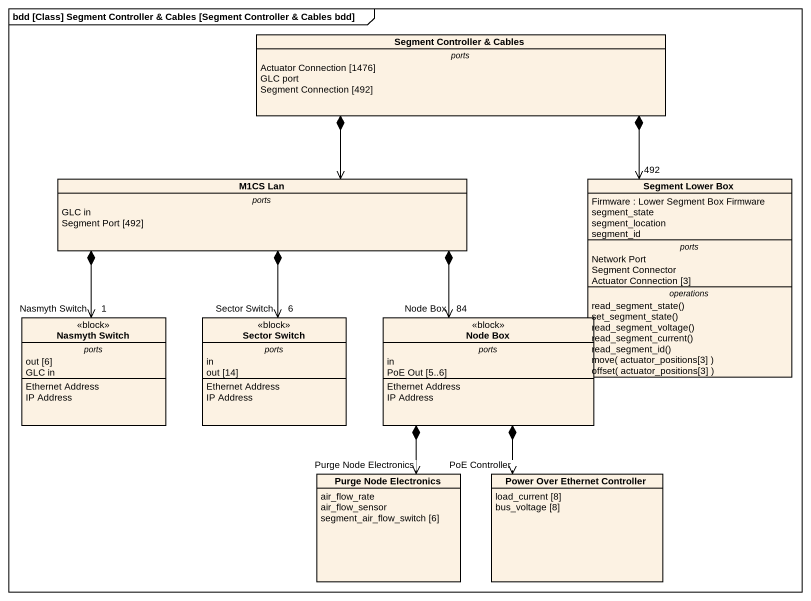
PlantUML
@startuml
mainframe bdd [Class] Segment Controller & Cables [Segment Controller & Cables bdd]
hide circle
hide empty members
class "Segment Controller & Cables" as Segment_Controller_Cables {
  -- ports --
  Actuator Connection [1476]
  GLC port
  Segment Connection [492]
}
class "M1CS Lan" as M1CS_Lan {
  -- ports --
  GLC in
  Segment Port [492]
}
class "Segment Lower Box" as Segment_Lower_Box {
  Firmware : Lower Segment Box Firmware
  segment_state
  segment_location
  segment_id
  -- ports --
  Network Port
  Segment Connector
  Actuator Connection [3]
  -- operations --
  read_segment_state()
  set_segment_state()
  read_segment_voltage()
  read_segment_current()
  read_segment_id()
  move( actuator_positions[3] )
  offset( actuator_positions[3] )
}
class "Nasmyth Switch" as Nasmyth_Switch <<block>> {
  -- ports --
  out [6]
  GLC in
  --
  Ethernet Address
  IP Address
}
class "Sector Switch" as Sector_Switch <<block>> {
  -- ports --
  in
  out [14]
  --
  Ethernet Address
  IP Address
}
class "Node Box" as Node_Box <<block>> {
  -- ports --
  in
  PoE Out [5..6]
  --
  Ethernet Address
  IP Address
}
class "Purge Node Electronics" as Purge_Node_Electronics {
  air_flow_rate
  air_flow_sensor
  segment_air_flow_switch [6]
}
class "Power Over Ethernet Controller" as Power_Over_Ethernet {
  load_current [8]
  bus_voltage [8]
}
Segment_Controller_Cables *--> M1CS_Lan
Segment_Controller_Cables *--> "492" Segment_Lower_Box
M1CS_Lan *--> "Nasmyth Switch\n1" Nasmyth_Switch
M1CS_Lan *--> "Sector Switch\n6" Sector_Switch
M1CS_Lan *--> "Node Box\n84" Node_Box
Purge_Node_Electronics "Purge Node Electronics" <-up-* Node_Box
Power_Over_Ethernet "PoE Controller" <-up-* Node_Box
@enduml
